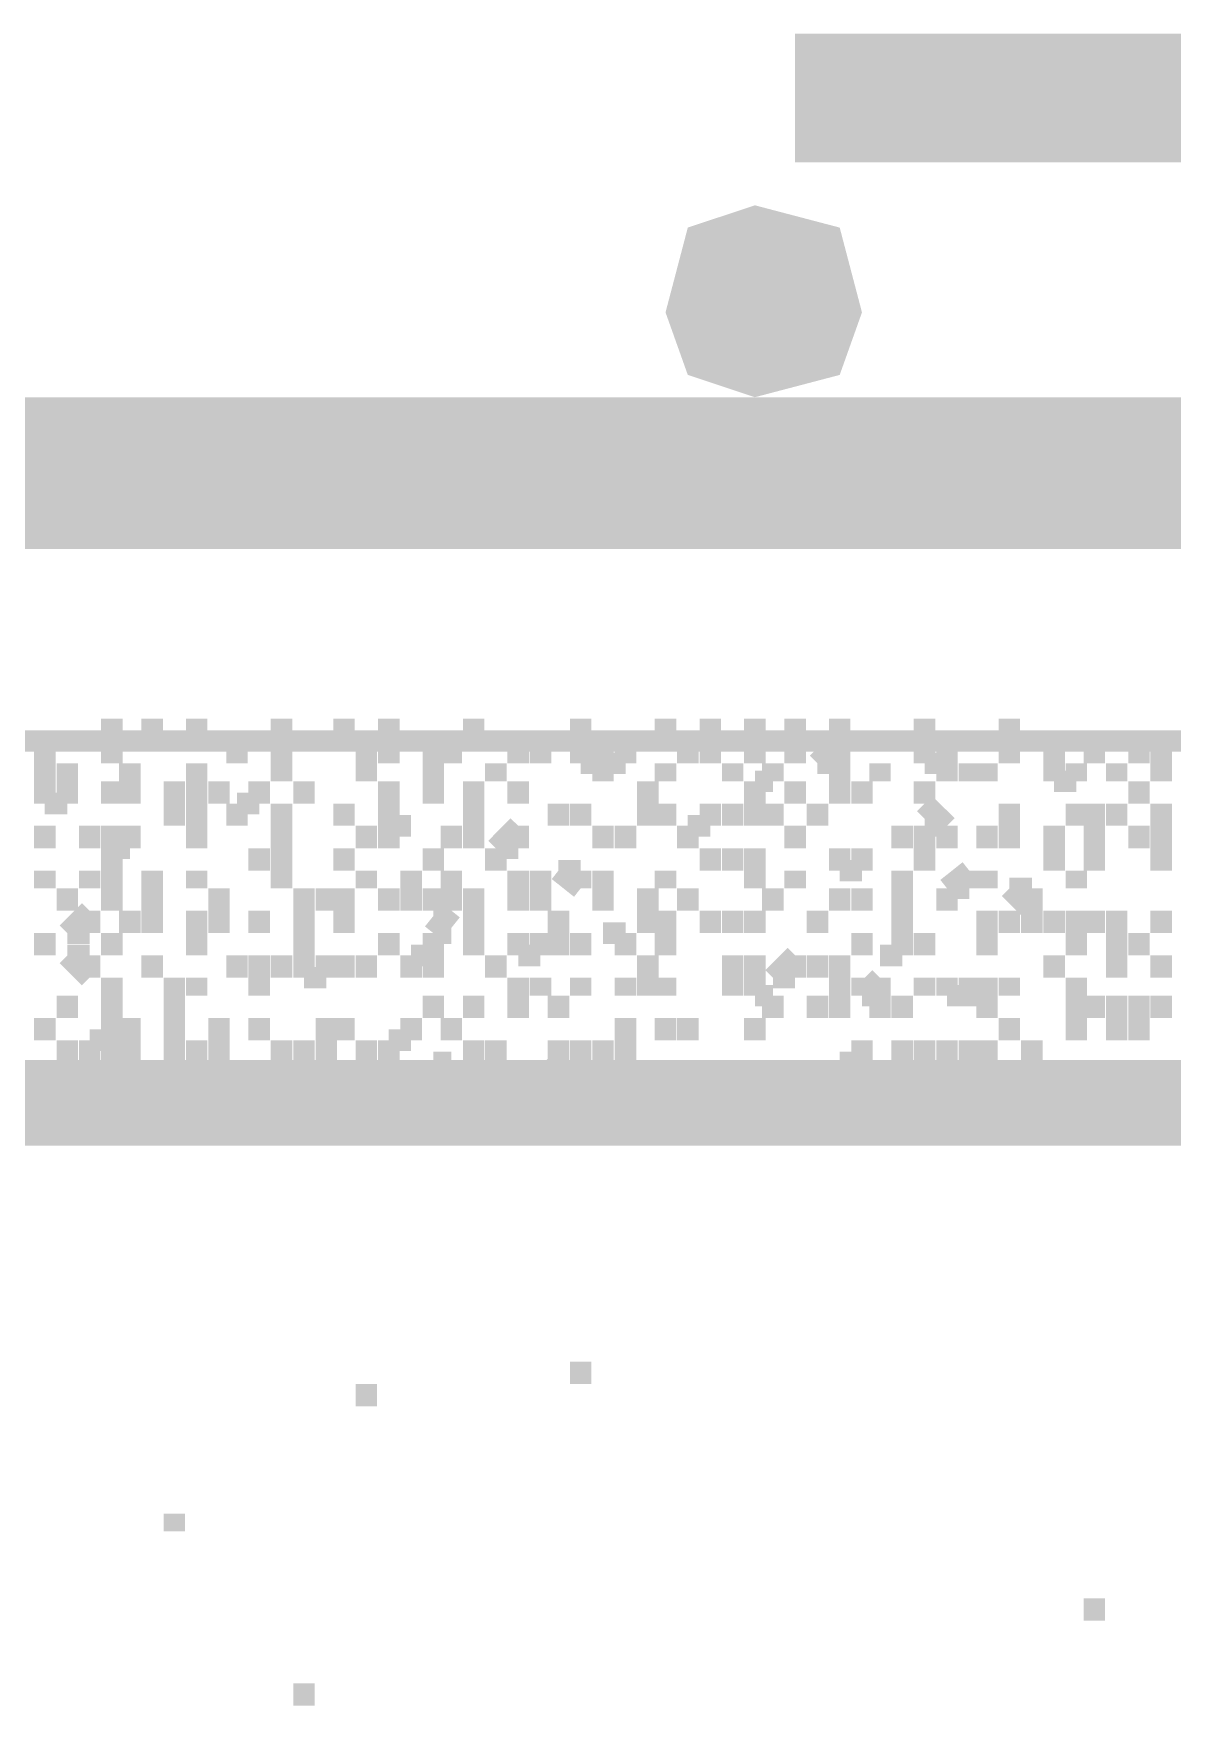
# Model space of a CAD drawing. Header units: millimetres. Extents: x 5 to 350, y 3 to 213.
# Drawn here: x 89.61 to 94.11, y 117.98 to 124.63 of the extents above; entities that cross this region are included whole.
import ezdxf

# ---------------------------------------------------------------- set-up
doc = ezdxf.new("R2010")
doc.units = ezdxf.units.MM
doc.layers.add('H', color=251, linetype='Continuous')
doc.layers.add('P', color=255, linetype='Continuous')

msp = doc.modelspace()

# ---------------------------------------------------------------- hatches: boundary and pattern name
at = {"layer": 'H', "linetype": 'Continuous'}
for points in [[(92.463, 123.525), (92.198, 123.86), (92.463, 123.948), (92.463, 123.525)], [(92.463, 123.525), (92.463, 123.948), (92.798, 123.86), (92.463, 123.525)], [(92.11, 123.525), (92.198, 123.86), (92.463, 123.525), (92.11, 123.525)], [(92.463, 123.525), (92.798, 123.86), (92.886, 123.525), (92.463, 123.525)], [(92.198, 123.278), (92.11, 123.525), (92.463, 123.525), (92.198, 123.278)], [(92.463, 123.19), (92.198, 123.278), (92.463, 123.525), (92.463, 123.19)], [(92.463, 123.19), (92.463, 123.525), (92.798, 123.278), (92.463, 123.19)], [(92.798, 123.278), (92.463, 123.525), (92.886, 123.525), (92.798, 123.278)], [(78.916, 122.59), (124.795, 123.19), (124.795, 122.59), (78.916, 122.59)], [(78.916, 122.59), (79.498, 123.19), (124.795, 123.19), (78.916, 122.59)]]:
    msp.add_hatch(color=256, dxfattribs=at).paths.add_polyline_path(points)

# ---------------------------------------------------------------- linework, layer by layer
at = {"layer": 'P'}
for points, const_width in [([(92.622, 124.372), (99.307, 124.372)], 0.508), ([(89.923, 121.832), (89.923, 121.92)], 0.085), ([(90.082, 121.832), (90.082, 121.92)], 0.085), ([(90.082, 121.832), (90.082, 121.92)], 0.085), ([(90.258, 121.832), (90.258, 121.92)], 0.085), ([(90.258, 121.832), (90.258, 121.92)], 0.085), ([(90.593, 121.832), (90.593, 121.92)], 0.085), ([(90.84, 121.832), (90.84, 121.92)], 0.085), ([(91.017, 121.832), (91.017, 121.92)], 0.085), ([(91.352, 121.832), (91.352, 121.92)], 0.085), ([(91.775, 121.832), (91.775, 121.92)], 0.085), ([(92.11, 121.832), (92.11, 121.92)], 0.085), ([(92.287, 121.832), (92.287, 121.92)], 0.085), ([(92.287, 121.832), (92.287, 121.92)], 0.085), ([(92.287, 121.832), (92.287, 121.92)], 0.085), ([(92.463, 121.832), (92.463, 121.92)], 0.085), ([(92.622, 121.832), (92.622, 121.92)], 0.085), ([(92.798, 121.832), (92.798, 121.92)], 0.085), ([(93.133, 121.832), (93.133, 121.92)], 0.085), ([(93.468, 121.832), (93.468, 121.92)], 0.085), ([(78.493, 121.832), (126.065, 121.832)], 0.085), ([(89.658, 121.744), (89.658, 121.832)], 0.085), ([(89.658, 121.744), (89.658, 121.832)], 0.085), ([(89.923, 121.744), (89.923, 121.832)], 0.085), ([(90.417, 121.744), (90.417, 121.832)], 0.085), ([(90.593, 121.744), (90.593, 121.832)], 0.085), ([(90.928, 121.744), (90.928, 121.832)], 0.085), ([(91.017, 121.832), (91.017, 121.744)], 0.085), ([(91.017, 121.744), (91.017, 121.832)], 0.085), ([(91.017, 121.744), (91.017, 121.832)], 0.085), ([(91.193, 121.744), (91.193, 121.832)], 0.085), ([(91.264, 121.744), (91.264, 121.832)], 0.085), ([(91.528, 121.744), (91.528, 121.832)], 0.085), ([(91.616, 121.744), (91.616, 121.832)], 0.085), ([(91.775, 121.744), (91.863, 121.832)], 0.085), ([(91.775, 121.744), (91.775, 121.832)], 0.085), ([(91.863, 121.744), (91.863, 121.832)], 0.085), ([(91.863, 121.744), (91.863, 121.832)], 0.085), ([(91.952, 121.744), (91.952, 121.832)], 0.085), ([(91.952, 121.744), (91.952, 121.832)], 0.085), ([(92.198, 121.744), (92.198, 121.832)], 0.085), ([(92.287, 121.744), (92.287, 121.832)], 0.085), ([(92.463, 121.744), (92.463, 121.832)], 0.085), ([(92.622, 121.744), (92.622, 121.832)], 0.085), ([(92.71, 121.744), (92.798, 121.832)], 0.085), ([(92.798, 121.744), (92.798, 121.832)], 0.085), ([(92.798, 121.744), (92.798, 121.832)], 0.085), ([(92.798, 121.744), (92.798, 121.832)], 0.085), ([(93.133, 121.744), (93.133, 121.832)], 0.085), ([(93.133, 121.744), (93.133, 121.832)], 0.085), ([(93.222, 121.744), (93.222, 121.832)], 0.085), ([(93.468, 121.744), (93.468, 121.832)], 0.085), ([(93.645, 121.744), (93.645, 121.832)], 0.085), ([(93.804, 121.744), (93.804, 121.832)], 0.085), ([(93.98, 121.744), (93.98, 121.832)], 0.085), ([(93.98, 121.744), (93.98, 121.832)], 0.085), ([(94.068, 121.744), (94.068, 121.832)], 0.085), ([(89.658, 121.673), (89.658, 121.744)], 0.085), ([(89.747, 121.673), (89.747, 121.744)], 0.085), ([(89.994, 121.673), (89.994, 121.744)], 0.085), ([(90.258, 121.673), (90.258, 121.744)], 0.085), ([(90.593, 121.673), (90.593, 121.744)], 0.085), ([(90.593, 121.673), (90.593, 121.744)], 0.085), ([(90.928, 121.673), (90.928, 121.744)], 0.085), ([(91.193, 121.673), (91.193, 121.744)], 0.085), ([(91.44, 121.673), (91.44, 121.744)], 0.085), ([(91.775, 121.744), (91.863, 121.744)], 0.085), ([(91.863, 121.744), (91.952, 121.744)], 0.085), ([(91.863, 121.744), (91.952, 121.744)], 0.085), ([(91.863, 121.673), (91.863, 121.744)], 0.085), ([(92.11, 121.673), (92.11, 121.744)], 0.085), ([(92.375, 121.673), (92.375, 121.744)], 0.085), ([(92.534, 121.673), (92.534, 121.744)], 0.085), ([(92.71, 121.744), (92.798, 121.744)], 0.085), ([(92.798, 121.673), (92.798, 121.744)], 0.085), ([(92.798, 121.673), (92.798, 121.744)], 0.085), ([(92.798, 121.673), (92.798, 121.744)], 0.085), ([(92.798, 121.673), (92.798, 121.744)], 0.085), ([(92.957, 121.673), (92.957, 121.744)], 0.085), ([(93.133, 121.744), (93.222, 121.744)], 0.085), ([(93.133, 121.744), (93.222, 121.744)], 0.085), ([(93.222, 121.673), (93.222, 121.744)], 0.085), ([(93.31, 121.673), (93.31, 121.744)], 0.085), ([(93.31, 121.673), (93.31, 121.744)], 0.085), ([(93.38, 121.673), (93.38, 121.744)], 0.085), ([(93.38, 121.673), (93.38, 121.744)], 0.085), ([(93.645, 121.673), (93.645, 121.744)], 0.085), ([(93.645, 121.673), (93.645, 121.744)], 0.085), ([(93.645, 121.673), (93.645, 121.744)], 0.085), ([(93.645, 121.673), (93.645, 121.744)], 0.085), ([(93.645, 121.673), (93.645, 121.744)], 0.085), ([(93.733, 121.673), (93.733, 121.744)], 0.085), ([(93.733, 121.673), (93.733, 121.744)], 0.085), ([(93.892, 121.673), (93.892, 121.744)], 0.085), ([(94.068, 121.673), (94.068, 121.744)], 0.085), ([(94.068, 121.673), (94.068, 121.744)], 0.085), ([(94.068, 121.673), (94.068, 121.744)], 0.085), ([(89.658, 121.585), (89.658, 121.673)], 0.085), ([(89.747, 121.585), (89.747, 121.673)], 0.085), ([(89.923, 121.585), (89.923, 121.673)], 0.085), ([(89.923, 121.585), (89.923, 121.673)], 0.085), ([(89.994, 121.585), (89.994, 121.673)], 0.085), ([(90.17, 121.585), (90.17, 121.673)], 0.085), ([(90.258, 121.585), (90.258, 121.673)], 0.085), ([(90.346, 121.585), (90.346, 121.673)], 0.085), ([(90.505, 121.585), (90.505, 121.673)], 0.085), ([(90.682, 121.585), (90.682, 121.673)], 0.085), ([(90.682, 121.585), (90.682, 121.673)], 0.085), ([(91.017, 121.585), (91.017, 121.673)], 0.085), ([(91.193, 121.585), (91.193, 121.673)], 0.085), ([(91.352, 121.585), (91.352, 121.673)], 0.085), ([(91.528, 121.585), (91.528, 121.673)], 0.085), ([(92.04, 121.585), (92.04, 121.673)], 0.085), ([(92.463, 121.673), (92.534, 121.673)], 0.085), ([(92.463, 121.673), (92.534, 121.673)], 0.085), ([(92.463, 121.585), (92.463, 121.673)], 0.085), ([(92.622, 121.585), (92.622, 121.673)], 0.085), ([(92.798, 121.585), (92.798, 121.673)], 0.085), ([(92.798, 121.585), (92.798, 121.673)], 0.085), ([(92.886, 121.585), (92.886, 121.673)], 0.085), ([(93.133, 121.585), (93.133, 121.673)], 0.085), ([(93.133, 121.585), (93.133, 121.673)], 0.085), ([(93.645, 121.673), (93.733, 121.673)], 0.085), ([(93.645, 121.673), (93.733, 121.673)], 0.085), ([(93.98, 121.585), (93.98, 121.673)], 0.085), ([(89.658, 121.585), (89.747, 121.585)], 0.085), ([(89.658, 121.585), (89.747, 121.585)], 0.085), ([(90.17, 121.585), (90.17, 121.497)], 0.085), ([(90.17, 121.497), (90.17, 121.585)], 0.085), ([(90.258, 121.497), (90.258, 121.585)], 0.085), ([(90.417, 121.585), (90.505, 121.585)], 0.085), ([(90.417, 121.585), (90.505, 121.585)], 0.085), ([(90.417, 121.497), (90.417, 121.585)], 0.085), ([(90.593, 121.497), (90.593, 121.585)], 0.085), ([(90.593, 121.497), (90.593, 121.585)], 0.085), ([(90.593, 121.497), (90.593, 121.585)], 0.085), ([(90.84, 121.497), (90.84, 121.585)], 0.085), ([(91.017, 121.497), (91.017, 121.585)], 0.085), ([(91.352, 121.585), (91.352, 121.497)], 0.085), ([(91.352, 121.497), (91.352, 121.585)], 0.085), ([(91.352, 121.497), (91.352, 121.585)], 0.085), ([(91.687, 121.497), (91.687, 121.585)], 0.085), ([(91.687, 121.497), (91.687, 121.585)], 0.085), ([(91.687, 121.497), (91.687, 121.585)], 0.085), ([(91.775, 121.497), (91.775, 121.585)], 0.085), ([(92.04, 121.497), (92.04, 121.585)], 0.085), ([(92.04, 121.497), (92.04, 121.585)], 0.085), ([(92.11, 121.497), (92.11, 121.585)], 0.085), ([(92.287, 121.497), (92.287, 121.585)], 0.085), ([(92.375, 121.497), (92.375, 121.585)], 0.085), ([(92.463, 121.497), (92.463, 121.585)], 0.085), ([(92.534, 121.497), (92.534, 121.585)], 0.085), ([(92.71, 121.497), (92.71, 121.585)], 0.085), ([(93.222, 121.497), (93.133, 121.585)], 0.085), ([(93.133, 121.585), (93.222, 121.497)], 0.085), ([(93.468, 121.497), (93.468, 121.585)], 0.085), ([(93.733, 121.497), (93.733, 121.585)], 0.085), ([(93.804, 121.497), (93.804, 121.585)], 0.085), ([(93.892, 121.497), (93.892, 121.585)], 0.085), ([(94.068, 121.497), (94.068, 121.585)], 0.085), ([(89.658, 121.408), (89.658, 121.497)], 0.085), ([(89.835, 121.408), (89.835, 121.497)], 0.085), ([(89.923, 121.408), (89.923, 121.497)], 0.085), ([(89.994, 121.408), (89.994, 121.497)], 0.085), ([(90.258, 121.408), (90.258, 121.497)], 0.085), ([(90.593, 121.408), (90.593, 121.497)], 0.085), ([(90.928, 121.408), (90.928, 121.497)], 0.085), ([(91.017, 121.497), (91.105, 121.497)], 0.085), ([(91.017, 121.497), (91.105, 121.497)], 0.085), ([(91.105, 121.497), (91.017, 121.497)], 0.085), ([(91.017, 121.408), (91.017, 121.497)], 0.085), ([(91.264, 121.408), (91.264, 121.497)], 0.085), ([(91.352, 121.408), (91.352, 121.497)], 0.085), ([(91.44, 121.408), (91.528, 121.497)], 0.085), ([(91.528, 121.408), (91.528, 121.497)], 0.085), ([(91.528, 121.408), (91.528, 121.497)], 0.085), ([(91.863, 121.408), (91.863, 121.497)], 0.085), ([(91.863, 121.408), (91.863, 121.497)], 0.085), ([(91.952, 121.408), (91.952, 121.497)], 0.085), ([(91.952, 121.408), (91.952, 121.497)], 0.085), ([(91.952, 121.408), (91.952, 121.497)], 0.085), ([(92.198, 121.497), (92.287, 121.497)], 0.085), ([(92.198, 121.497), (92.287, 121.497)], 0.085), ([(92.198, 121.408), (92.198, 121.497)], 0.085), ([(92.622, 121.408), (92.622, 121.497)], 0.085), ([(93.045, 121.408), (93.045, 121.497)], 0.085), ([(93.045, 121.408), (93.045, 121.497)], 0.085), ([(93.133, 121.497), (93.222, 121.497)], 0.085), ([(93.133, 121.497), (93.133, 121.408)], 0.085), ([(93.133, 121.408), (93.133, 121.497)], 0.085), ([(93.133, 121.408), (93.133, 121.497)], 0.085), ([(93.222, 121.408), (93.222, 121.497)], 0.085), ([(93.38, 121.408), (93.38, 121.497)], 0.085), ([(93.38, 121.408), (93.38, 121.497)], 0.085), ([(93.468, 121.408), (93.468, 121.497)], 0.085), ([(93.645, 121.408), (93.645, 121.497)], 0.085), ([(93.804, 121.408), (93.804, 121.497)], 0.085), ([(93.804, 121.408), (93.804, 121.497)], 0.085), ([(93.804, 121.408), (93.804, 121.497)], 0.085), ([(93.98, 121.408), (93.98, 121.497)], 0.085), ([(94.068, 121.408), (94.068, 121.497)], 0.085), ([(94.068, 121.408), (94.068, 121.497)], 0.085), ([(94.068, 121.408), (94.068, 121.497)], 0.085), ([(89.923, 121.32), (89.923, 121.408)], 0.085), ([(89.923, 121.32), (89.923, 121.408)], 0.085), ([(89.923, 121.32), (89.923, 121.408)], 0.085), ([(89.923, 121.408), (89.994, 121.408)], 0.085), ([(89.923, 121.408), (89.994, 121.408)], 0.085), ([(90.505, 121.32), (90.505, 121.408)], 0.085), ([(90.593, 121.32), (90.593, 121.408)], 0.085), ([(90.84, 121.32), (90.84, 121.408)], 0.085), ([(90.84, 121.32), (90.84, 121.408)], 0.085), ([(90.84, 121.32), (90.84, 121.408)], 0.085), ([(90.84, 121.32), (90.84, 121.408)], 0.085), ([(90.84, 121.32), (90.84, 121.408)], 0.085), ([(91.193, 121.32), (91.193, 121.408)], 0.085), ([(91.44, 121.408), (91.528, 121.408)], 0.085), ([(91.44, 121.32), (91.44, 121.408)], 0.085), ([(92.287, 121.32), (92.287, 121.408)], 0.085), ([(92.375, 121.32), (92.375, 121.408)], 0.085), ([(92.375, 121.32), (92.375, 121.408)], 0.085), ([(92.375, 121.32), (92.375, 121.408)], 0.085), ([(92.463, 121.32), (92.463, 121.408)], 0.085), ([(92.463, 121.32), (92.463, 121.408)], 0.085), ([(92.798, 121.32), (92.798, 121.408)], 0.085), ([(92.798, 121.32), (92.798, 121.408)], 0.085), ([(92.886, 121.32), (92.886, 121.408)], 0.085), ([(93.133, 121.32), (93.133, 121.408)], 0.085), ([(93.645, 121.32), (93.645, 121.408)], 0.085), ([(93.804, 121.32), (93.804, 121.408)], 0.085), ([(94.068, 121.32), (94.068, 121.408)], 0.085), ([(94.068, 121.32), (94.068, 121.408)], 0.085), ([(89.658, 121.25), (89.658, 121.32)], 0.085), ([(89.835, 121.25), (89.835, 121.32)], 0.085), ([(89.923, 121.25), (89.923, 121.32)], 0.085), ([(90.082, 121.25), (90.082, 121.32)], 0.085), ([(90.258, 121.25), (90.258, 121.32)], 0.085), ([(90.258, 121.25), (90.258, 121.32)], 0.085), ([(90.258, 121.25), (90.258, 121.32)], 0.085), ([(90.258, 121.25), (90.258, 121.32)], 0.085), ([(90.593, 121.25), (90.593, 121.32)], 0.085), ([(90.593, 121.25), (90.593, 121.32)], 0.085), ([(90.593, 121.25), (90.593, 121.32)], 0.085), ([(90.593, 121.25), (90.593, 121.32)], 0.085), ([(90.593, 121.25), (90.593, 121.32)], 0.085), ([(90.928, 121.25), (90.928, 121.32)], 0.085), ([(91.105, 121.25), (91.105, 121.32)], 0.085), ([(91.264, 121.25), (91.264, 121.32)], 0.085), ([(91.528, 121.25), (91.528, 121.32)], 0.085), ([(91.616, 121.25), (91.616, 121.32)], 0.085), ([(91.687, 121.32), (91.775, 121.32)], 0.085), ([(91.687, 121.32), (91.775, 121.25)], 0.085), ([(91.775, 121.25), (91.775, 121.32)], 0.085), ([(91.863, 121.25), (91.863, 121.32)], 0.085), ([(91.863, 121.25), (91.863, 121.32)], 0.085), ([(92.11, 121.25), (92.11, 121.32)], 0.085), ([(92.463, 121.25), (92.463, 121.32)], 0.085), ([(92.622, 121.25), (92.622, 121.32)], 0.085), ([(92.622, 121.25), (92.622, 121.32)], 0.085), ([(92.622, 121.25), (92.622, 121.32)], 0.085), ([(92.798, 121.32), (92.886, 121.32)], 0.085), ([(92.798, 121.32), (92.886, 121.32)], 0.085), ([(93.045, 121.25), (93.045, 121.32)], 0.085), ([(93.222, 121.25), (93.31, 121.32)], 0.085), ([(93.31, 121.25), (93.31, 121.32)], 0.085), ([(93.31, 121.25), (93.31, 121.32)], 0.085), ([(93.38, 121.25), (93.38, 121.32)], 0.085), ([(93.733, 121.25), (93.733, 121.32)], 0.085), ([(93.733, 121.25), (93.733, 121.32)], 0.085), ([(93.733, 121.25), (93.733, 121.32)], 0.085), ([(93.733, 121.25), (93.733, 121.32)], 0.085), ([(89.747, 121.162), (89.747, 121.25)], 0.085), ([(89.923, 121.162), (89.923, 121.25)], 0.085), ([(90.082, 121.162), (90.082, 121.25)], 0.085), ([(90.346, 121.162), (90.346, 121.25)], 0.085), ([(90.346, 121.162), (90.346, 121.25)], 0.085), ([(90.346, 121.162), (90.346, 121.25)], 0.085), ([(90.346, 121.162), (90.346, 121.25)], 0.085), ([(90.346, 121.162), (90.346, 121.25)], 0.085), ([(90.682, 121.162), (90.682, 121.25)], 0.085), ([(90.682, 121.162), (90.682, 121.25)], 0.085), ([(90.77, 121.162), (90.77, 121.25)], 0.085), ([(90.84, 121.162), (90.84, 121.25)], 0.085), ([(91.017, 121.162), (91.017, 121.25)], 0.085), ([(91.105, 121.162), (91.105, 121.25)], 0.085), ([(91.193, 121.162), (91.193, 121.25)], 0.085), ([(91.264, 121.162), (91.264, 121.25)], 0.085), ([(91.352, 121.162), (91.352, 121.25)], 0.085), ([(91.528, 121.162), (91.528, 121.25)], 0.085), ([(91.616, 121.162), (91.616, 121.25)], 0.085), ([(91.863, 121.162), (91.863, 121.25)], 0.085), ([(92.04, 121.162), (92.04, 121.25)], 0.085), ([(92.198, 121.162), (92.198, 121.25)], 0.085), ([(92.534, 121.162), (92.534, 121.25)], 0.085), ([(92.534, 121.162), (92.534, 121.25)], 0.085), ([(92.798, 121.162), (92.798, 121.25)], 0.085), ([(92.886, 121.162), (92.886, 121.25)], 0.085), ([(92.886, 121.162), (92.886, 121.25)], 0.085), ([(93.045, 121.162), (93.045, 121.25)], 0.085), ([(93.222, 121.25), (93.31, 121.25)], 0.085), ([(93.222, 121.162), (93.222, 121.25)], 0.085), ([(93.468, 121.25), (93.557, 121.25)], 0.085), ([(93.468, 121.25), (93.557, 121.162)], 0.085), ([(93.557, 121.162), (93.557, 121.25)], 0.085), ([(89.747, 121.073), (89.835, 121.162)], 0.085), ([(89.835, 121.073), (89.835, 121.162)], 0.085), ([(89.994, 121.073), (89.994, 121.162)], 0.085), ([(90.082, 121.073), (90.082, 121.162)], 0.085), ([(90.258, 121.073), (90.258, 121.162)], 0.085), ([(90.258, 121.073), (90.258, 121.162)], 0.085), ([(90.258, 121.073), (90.258, 121.162)], 0.085), ([(90.346, 121.073), (90.346, 121.162)], 0.085), ([(90.505, 121.073), (90.505, 121.162)], 0.085), ([(90.682, 121.073), (90.682, 121.162)], 0.085), ([(90.84, 121.073), (90.84, 121.162)], 0.085), ([(91.193, 121.162), (91.264, 121.162)], 0.085), ([(91.193, 121.162), (91.264, 121.162)], 0.085), ([(91.193, 121.073), (91.264, 121.162)], 0.085), ([(91.193, 121.073), (91.264, 121.162)], 0.085), ([(91.352, 121.073), (91.352, 121.162)], 0.085), ([(91.687, 121.073), (91.687, 121.162)], 0.085), ([(91.687, 121.073), (91.687, 121.162)], 0.085), ([(92.04, 121.073), (92.04, 121.162)], 0.085), ([(92.11, 121.073), (92.11, 121.162)], 0.085), ([(92.11, 121.073), (92.11, 121.162)], 0.085), ([(92.11, 121.073), (92.11, 121.162)], 0.085), ([(92.11, 121.073), (92.11, 121.162)], 0.085), ([(92.287, 121.073), (92.287, 121.162)], 0.085), ([(92.375, 121.073), (92.375, 121.162)], 0.085), ([(92.463, 121.073), (92.463, 121.162)], 0.085), ([(92.71, 121.073), (92.71, 121.162)], 0.085), ([(93.045, 121.073), (93.045, 121.162)], 0.085), ([(93.38, 121.073), (93.38, 121.162)], 0.085), ([(93.468, 121.073), (93.468, 121.162)], 0.085), ([(93.468, 121.073), (93.468, 121.162)], 0.085), ([(93.557, 121.073), (93.557, 121.162)], 0.085), ([(93.645, 121.073), (93.645, 121.162)], 0.085), ([(93.733, 121.073), (93.733, 121.162)], 0.085), ([(93.804, 121.073), (93.804, 121.162)], 0.085), ([(93.892, 121.073), (93.892, 121.162)], 0.085), ([(93.892, 121.073), (93.892, 121.162)], 0.085), ([(94.068, 121.073), (94.068, 121.162)], 0.085), ([(89.658, 120.985), (89.658, 121.073)], 0.085), ([(89.747, 121.073), (89.835, 121.073)], 0.085), ([(89.923, 120.985), (89.923, 121.073)], 0.085), ([(89.923, 120.985), (89.923, 121.073)], 0.085), ([(90.258, 120.985), (90.258, 121.073)], 0.085), ([(90.682, 121.073), (90.682, 120.985)], 0.085), ([(90.682, 120.985), (90.682, 121.073)], 0.085), ([(91.017, 120.985), (91.017, 121.073)], 0.085), ([(91.193, 120.985), (91.193, 121.073)], 0.085), ([(91.193, 121.073), (91.264, 121.073)], 0.085), ([(91.352, 120.985), (91.352, 121.073)], 0.085), ([(91.528, 120.985), (91.528, 121.073)], 0.085), ([(91.528, 120.985), (91.528, 121.073)], 0.085), ([(91.616, 120.985), (91.616, 121.073)], 0.085), ([(91.687, 120.985), (91.687, 121.073)], 0.085), ([(91.775, 120.985), (91.775, 121.073)], 0.085), ([(91.863, 121.073), (91.952, 121.073)], 0.085), ([(91.863, 121.073), (91.952, 121.073)], 0.085), ([(91.952, 120.985), (91.952, 121.073)], 0.085), ([(92.11, 120.985), (92.11, 121.073)], 0.085), ([(92.886, 120.985), (92.886, 121.073)], 0.085), ([(93.045, 120.985), (93.045, 121.073)], 0.085), ([(93.045, 120.985), (93.045, 121.073)], 0.085), ([(93.133, 120.985), (93.133, 121.073)], 0.085), ([(93.133, 120.985), (93.133, 121.073)], 0.085), ([(93.38, 120.985), (93.38, 121.073)], 0.085), ([(93.733, 120.985), (93.733, 121.073)], 0.085), ([(93.892, 120.985), (93.892, 121.073)], 0.085), ([(93.98, 120.985), (93.98, 121.073)], 0.085), ([(93.98, 120.985), (93.98, 121.073)], 0.085), ([(89.747, 120.985), (89.835, 120.985)], 0.085), ([(89.747, 120.985), (89.835, 120.897)], 0.085), ([(89.835, 120.897), (89.835, 120.985)], 0.085), ([(89.835, 120.897), (89.835, 120.985)], 0.085), ([(90.082, 120.897), (90.082, 120.985)], 0.085), ([(90.417, 120.897), (90.417, 120.985)], 0.085), ([(90.505, 120.897), (90.505, 120.985)], 0.085), ([(90.593, 120.897), (90.593, 120.985)], 0.085), ([(90.682, 120.897), (90.682, 120.985)], 0.085), ([(90.682, 120.897), (90.682, 120.985)], 0.085), ([(90.682, 120.897), (90.682, 120.985)], 0.085), ([(90.77, 120.897), (90.77, 120.985)], 0.085), ([(90.84, 120.897), (90.84, 120.985)], 0.085), ([(90.928, 120.897), (90.928, 120.985)], 0.085), ([(91.105, 120.985), (91.193, 120.985)], 0.085), ([(91.105, 120.985), (91.193, 120.985)], 0.085), ([(91.105, 120.897), (91.105, 120.985)], 0.085), ([(91.193, 120.897), (91.193, 120.985)], 0.085), ([(91.44, 120.897), (91.44, 120.985)], 0.085), ([(91.528, 120.985), (91.616, 120.985)], 0.085), ([(91.528, 120.985), (91.616, 120.985)], 0.085), ([(92.04, 120.897), (92.04, 120.985)], 0.085), ([(92.04, 120.897), (92.04, 120.985)], 0.085), ([(92.04, 120.897), (92.04, 120.985)], 0.085), ([(92.375, 120.897), (92.375, 120.985)], 0.085), ([(92.463, 120.897), (92.463, 120.985)], 0.085), ([(92.463, 120.897), (92.463, 120.985)], 0.085), ([(92.463, 120.897), (92.463, 120.985)], 0.085), ([(92.463, 120.897), (92.463, 120.985)], 0.085), ([(92.534, 120.897), (92.622, 120.985)], 0.085), ([(92.622, 120.897), (92.622, 120.985)], 0.085), ([(92.71, 120.897), (92.71, 120.985)], 0.085), ([(92.798, 120.897), (92.798, 120.985)], 0.085), ([(92.798, 120.897), (92.798, 120.985)], 0.085), ([(92.957, 120.985), (93.045, 120.985)], 0.085), ([(92.957, 120.985), (93.045, 120.985)], 0.085), ([(93.645, 120.897), (93.645, 120.985)], 0.085), ([(93.892, 120.985), (93.892, 120.897)], 0.085), ([(93.892, 120.897), (93.892, 120.985)], 0.085), ([(94.068, 120.897), (94.068, 120.985)], 0.085), ([(89.923, 120.826), (89.923, 120.897)], 0.085), ([(89.923, 120.826), (89.923, 120.897)], 0.085), ([(90.17, 120.826), (90.17, 120.897)], 0.085), ([(90.258, 120.826), (90.258, 120.897)], 0.085), ([(90.258, 120.826), (90.258, 120.897)], 0.085), ([(90.505, 120.826), (90.505, 120.897)], 0.085), ([(90.682, 120.897), (90.77, 120.897)], 0.085), ([(91.528, 120.826), (91.528, 120.897)], 0.085), ([(91.616, 120.826), (91.616, 120.897)], 0.085), ([(91.616, 120.826), (91.616, 120.897)], 0.085), ([(91.616, 120.826), (91.616, 120.897)], 0.085), ([(91.775, 120.826), (91.775, 120.897)], 0.085), ([(91.775, 120.826), (91.775, 120.897)], 0.085), ([(91.952, 120.826), (91.952, 120.897)], 0.085), ([(92.04, 120.826), (92.04, 120.897)], 0.085), ([(92.11, 120.826), (92.11, 120.897)], 0.085), ([(92.11, 120.826), (92.11, 120.897)], 0.085), ([(92.11, 120.826), (92.11, 120.897)], 0.085), ([(92.375, 120.826), (92.375, 120.897)], 0.085), ([(92.463, 120.826), (92.463, 120.897)], 0.085), ([(92.463, 120.826), (92.463, 120.897)], 0.085), ([(92.534, 120.897), (92.622, 120.897)], 0.085), ([(92.798, 120.826), (92.798, 120.897)], 0.085), ([(92.886, 120.826), (92.957, 120.897)], 0.085), ([(92.886, 120.826), (92.886, 120.897)], 0.085), ([(92.957, 120.826), (92.957, 120.897)], 0.085), ([(93.133, 120.826), (93.133, 120.897)], 0.085), ([(93.222, 120.826), (93.222, 120.897)], 0.085), ([(93.222, 120.826), (93.222, 120.897)], 0.085), ([(93.31, 120.826), (93.31, 120.897)], 0.085), ([(93.38, 120.826), (93.38, 120.897)], 0.085), ([(93.38, 120.826), (93.38, 120.897)], 0.085), ([(93.38, 120.826), (93.38, 120.897)], 0.085), ([(93.468, 120.826), (93.468, 120.897)], 0.085), ([(93.468, 120.826), (93.468, 120.897)], 0.085), ([(93.733, 120.826), (93.733, 120.897)], 0.085), ([(93.733, 120.826), (93.733, 120.897)], 0.085), ([(89.747, 120.738), (89.747, 120.826)], 0.085), ([(89.923, 120.738), (89.923, 120.826)], 0.085), ([(90.17, 120.738), (90.17, 120.826)], 0.085), ([(91.193, 120.738), (91.193, 120.826)], 0.085), ([(91.193, 120.738), (91.193, 120.826)], 0.085), ([(91.352, 120.738), (91.352, 120.826)], 0.085), ([(91.528, 120.738), (91.528, 120.826)], 0.085), ([(91.687, 120.738), (91.687, 120.826)], 0.085), ([(92.463, 120.826), (92.534, 120.826)], 0.085), ([(92.463, 120.826), (92.534, 120.826)], 0.085), ([(92.534, 120.738), (92.534, 120.826)], 0.085), ([(92.534, 120.738), (92.534, 120.826)], 0.085), ([(92.71, 120.738), (92.71, 120.826)], 0.085), ([(92.798, 120.738), (92.798, 120.826)], 0.085), ([(92.886, 120.826), (92.957, 120.826)], 0.085), ([(92.957, 120.738), (92.957, 120.826)], 0.085), ([(93.045, 120.738), (93.045, 120.826)], 0.085), ([(93.222, 120.826), (93.31, 120.826)], 0.085), ([(93.31, 120.826), (93.38, 120.826)], 0.085), ([(93.31, 120.826), (93.38, 120.826)], 0.085), ([(93.38, 120.738), (93.38, 120.826)], 0.085), ([(93.38, 120.738), (93.38, 120.826)], 0.085), ([(93.38, 120.738), (93.38, 120.826)], 0.085), ([(93.733, 120.738), (93.733, 120.826)], 0.085), ([(93.804, 120.738), (93.804, 120.826)], 0.085), ([(93.804, 120.738), (93.804, 120.826)], 0.085), ([(93.804, 120.738), (93.804, 120.826)], 0.085), ([(93.892, 120.738), (93.892, 120.826)], 0.085), ([(93.892, 120.738), (93.892, 120.826)], 0.085), ([(93.892, 120.738), (93.892, 120.826)], 0.085), ([(93.98, 120.738), (93.98, 120.826)], 0.085), ([(94.068, 120.738), (94.068, 120.826)], 0.085), ([(89.658, 120.65), (89.658, 120.738)], 0.085), ([(89.923, 120.65), (89.923, 120.738)], 0.085), ([(89.994, 120.65), (89.994, 120.738)], 0.085), ([(89.994, 120.65), (89.994, 120.738)], 0.085), ([(89.994, 120.65), (89.994, 120.738)], 0.085), ([(89.994, 120.65), (89.994, 120.738)], 0.085), ([(90.17, 120.738), (90.17, 120.65)], 0.085), ([(90.17, 120.65), (90.17, 120.738)], 0.085), ([(90.346, 120.65), (90.346, 120.738)], 0.085), ([(90.505, 120.65), (90.505, 120.738)], 0.085), ([(90.505, 120.65), (90.505, 120.738)], 0.085), ([(90.77, 120.65), (90.77, 120.738)], 0.085), ([(90.84, 120.65), (90.84, 120.738)], 0.085), ([(91.105, 120.65), (91.105, 120.738)], 0.085), ([(91.264, 120.65), (91.264, 120.738)], 0.085), ([(91.952, 120.65), (91.952, 120.738)], 0.085), ([(92.11, 120.65), (92.11, 120.738)], 0.085), ([(92.198, 120.65), (92.198, 120.738)], 0.085), ([(92.198, 120.65), (92.198, 120.738)], 0.085), ([(92.463, 120.65), (92.463, 120.738)], 0.085), ([(93.468, 120.65), (93.468, 120.738)], 0.085), ([(93.733, 120.65), (93.733, 120.738)], 0.085), ([(93.892, 120.65), (93.892, 120.738)], 0.085), ([(93.98, 120.65), (93.98, 120.738)], 0.085), ([(89.747, 120.562), (89.747, 120.65)], 0.085), ([(89.835, 120.65), (89.923, 120.65)], 0.085), ([(89.835, 120.65), (89.923, 120.65)], 0.085), ([(89.835, 120.562), (89.835, 120.65)], 0.085), ([(89.923, 120.562), (89.923, 120.65)], 0.085), ([(89.994, 120.562), (89.994, 120.65)], 0.085), ([(90.17, 120.562), (90.17, 120.65)], 0.085), ([(90.258, 120.562), (90.258, 120.65)], 0.085), ([(90.346, 120.562), (90.346, 120.65)], 0.085), ([(90.346, 120.562), (90.346, 120.65)], 0.085), ([(90.346, 120.562), (90.346, 120.65)], 0.085), ([(90.346, 120.562), (90.346, 120.65)], 0.085), ([(90.593, 120.562), (90.593, 120.65)], 0.085), ([(90.682, 120.562), (90.682, 120.65)], 0.085), ([(90.682, 120.562), (90.682, 120.65)], 0.085), ([(90.682, 120.562), (90.682, 120.65)], 0.085), ([(90.682, 120.562), (90.682, 120.65)], 0.085), ([(90.77, 120.562), (90.77, 120.65)], 0.085), ([(90.77, 120.562), (90.77, 120.65)], 0.085), ([(90.77, 120.562), (90.77, 120.65)], 0.085), ([(90.928, 120.562), (90.928, 120.65)], 0.085), ([(91.017, 120.65), (91.105, 120.65)], 0.085), ([(91.017, 120.65), (91.105, 120.65)], 0.085), ([(91.017, 120.562), (91.017, 120.65)], 0.085), ([(91.352, 120.562), (91.352, 120.65)], 0.085), ([(91.352, 120.562), (91.352, 120.65)], 0.085), ([(91.44, 120.562), (91.44, 120.65)], 0.085), ([(91.44, 120.562), (91.44, 120.65)], 0.085), ([(91.687, 120.562), (91.687, 120.65)], 0.085), ([(91.775, 120.562), (91.775, 120.65)], 0.085), ([(91.775, 120.562), (91.775, 120.65)], 0.085), ([(91.863, 120.562), (91.863, 120.65)], 0.085), ([(91.952, 120.562), (91.952, 120.65)], 0.085), ([(91.952, 120.562), (91.952, 120.65)], 0.085), ([(91.952, 120.562), (91.952, 120.65)], 0.085), ([(91.952, 120.562), (91.952, 120.65)], 0.085), ([(92.886, 120.562), (92.886, 120.65)], 0.085), ([(93.045, 120.562), (93.045, 120.65)], 0.085), ([(93.133, 120.562), (93.133, 120.65)], 0.085), ([(93.222, 120.562), (93.222, 120.65)], 0.085), ([(93.31, 120.562), (93.31, 120.65)], 0.085), ([(93.38, 120.562), (93.38, 120.65)], 0.085), ([(93.557, 120.562), (93.557, 120.65)], 0.085), ([(78.493, 120.403), (126.065, 120.403)], 0.339), ([(126.065, 120.403), (78.493, 120.403)], 0.339), ([(89.658, 120.474), (89.658, 120.562)], 0.085), ([(89.658, 120.474), (89.658, 120.562)], 0.085), ([(89.658, 120.474), (89.658, 120.562)], 0.085), ([(90.258, 120.474), (90.258, 120.562)], 0.085), ([(90.417, 120.474), (90.417, 120.562)], 0.085), ([(90.77, 120.474), (90.77, 120.562)], 0.085), ([(90.84, 120.474), (90.84, 120.562)], 0.085), ([(91.017, 120.474), (91.017, 120.562)], 0.085), ([(91.105, 120.474), (91.105, 120.562)], 0.085), ([(91.105, 120.474), (91.105, 120.562)], 0.085), ([(91.193, 120.562), (91.264, 120.562)], 0.085), ([(91.193, 120.562), (91.264, 120.562)], 0.085), ([(91.193, 120.474), (91.193, 120.562)], 0.085), ([(91.193, 120.474), (91.193, 120.562)], 0.085), ([(91.264, 120.474), (91.264, 120.562)], 0.085), ([(91.44, 120.474), (91.44, 120.562)], 0.085), ([(91.616, 120.474), (91.687, 120.562)], 0.085), ([(91.687, 120.474), (91.687, 120.562)], 0.085), ([(91.775, 120.474), (91.775, 120.562)], 0.085), ([(92.11, 120.474), (92.11, 120.562)], 0.085), ([(92.11, 120.474), (92.11, 120.562)], 0.085), ([(92.11, 120.474), (92.11, 120.562)], 0.085), ([(92.11, 120.474), (92.11, 120.562)], 0.085), ([(92.287, 120.474), (92.287, 120.562)], 0.085), ([(92.375, 120.474), (92.375, 120.562)], 0.085), ([(92.463, 120.474), (92.463, 120.562)], 0.085), ([(92.463, 120.474), (92.463, 120.562)], 0.085), ([(92.534, 120.474), (92.534, 120.562)], 0.085), ([(92.622, 120.474), (92.622, 120.562)], 0.085), ([(92.71, 120.474), (92.71, 120.562)], 0.085), ([(92.798, 120.562), (92.886, 120.562)], 0.085), ([(92.798, 120.562), (92.886, 120.562)], 0.085), ([(92.798, 120.474), (92.798, 120.562)], 0.085), ([(92.798, 120.474), (92.798, 120.562)], 0.085), ([(92.957, 120.474), (92.957, 120.562)], 0.085), ([(93.31, 120.474), (93.31, 120.562)], 0.085), ([(93.645, 120.474), (93.645, 120.562)], 0.085), ([(93.733, 120.474), (93.733, 120.562)], 0.085), ([(93.733, 120.474), (93.733, 120.562)], 0.085), ([(93.733, 120.474), (93.733, 120.562)], 0.085), ([(93.98, 120.474), (93.98, 120.562)], 0.085), ([(93.98, 120.474), (93.98, 120.562)], 0.085), ([(89.835, 120.403), (89.835, 120.474)], 0.085), ([(89.994, 120.403), (89.994, 120.474)], 0.085), ([(90.17, 120.403), (90.17, 120.474)], 0.085), ([(90.258, 120.403), (90.258, 120.474)], 0.085), ([(90.346, 120.403), (90.346, 120.474)], 0.085), ([(90.505, 120.474), (90.593, 120.474)], 0.085), ([(90.505, 120.474), (90.593, 120.403)], 0.085), ([(90.505, 120.403), (90.505, 120.474)], 0.085), ([(90.593, 120.403), (90.593, 120.474)], 0.085), ([(90.593, 120.403), (90.593, 120.474)], 0.085), ([(90.77, 120.403), (90.77, 120.474)], 0.085), ([(91.264, 120.403), (91.352, 120.474)], 0.085), ([(91.352, 120.403), (91.352, 120.474)], 0.085), ([(91.44, 120.403), (91.44, 120.474)], 0.085), ([(91.44, 120.403), (91.44, 120.474)], 0.085), ([(91.44, 120.403), (91.44, 120.474)], 0.085), ([(91.616, 120.474), (91.687, 120.474)], 0.085), ([(91.775, 120.403), (91.775, 120.474)], 0.085), ([(91.775, 120.403), (91.775, 120.474)], 0.085), ([(92.04, 120.403), (92.04, 120.474)], 0.085), ([(92.04, 120.403), (92.04, 120.474)], 0.085), ([(92.11, 120.403), (92.11, 120.474)], 0.085), ([(92.463, 120.403), (92.463, 120.474)], 0.085), ([(92.534, 120.403), (92.534, 120.474)], 0.085), ([(92.534, 120.403), (92.534, 120.474)], 0.085), ([(92.534, 120.403), (92.534, 120.474)], 0.085), ([(92.798, 120.403), (92.798, 120.474)], 0.085), ([(93.045, 120.403), (93.045, 120.474)], 0.085), ([(93.045, 120.403), (93.045, 120.474)], 0.085), ([(93.133, 120.403), (93.133, 120.474)], 0.085), ([(93.38, 120.403), (93.38, 120.474)], 0.085), ([(93.38, 120.403), (93.38, 120.474)], 0.085), ([(93.468, 120.403), (93.468, 120.474)], 0.085), ([(93.733, 120.474), (93.804, 120.474)], 0.085), ([(93.804, 120.403), (93.804, 120.474)], 0.085), ([(93.804, 120.403), (93.804, 120.474)], 0.085), ([(93.98, 120.403), (93.98, 120.474)], 0.085), ([(91.264, 120.403), (91.352, 120.403)], 0.085), ([(91.952, 120.315), (92.04, 120.403)], 0.085), ([(92.04, 120.315), (92.04, 120.403)], 0.085), ([(92.287, 120.403), (92.375, 120.403)], 0.085), ([(92.287, 120.403), (92.287, 120.315)], 0.085), ([(92.375, 120.315), (92.375, 120.403)], 0.085), ([(92.957, 120.403), (93.045, 120.403)], 0.085), ([(92.957, 120.403), (93.045, 120.403)], 0.085), ([(93.468, 120.315), (93.468, 120.403)], 0.085), ([(93.468, 120.315), (93.468, 120.403)], 0.085), ([(91.775, 119.292), (91.775, 119.38)], 0.085), ([(90.928, 119.204), (90.928, 119.292)], 0.085), ([(90.17, 118.71), (90.17, 118.78)], 0.085), ([(93.804, 118.357), (93.804, 118.445)], 0.085), ([(90.682, 118.022), (90.682, 118.11)], 0.085)]:
    msp.add_lwpolyline(points, dxfattribs=dict(at, const_width=const_width))

doc.saveas('drawing.dxf')
